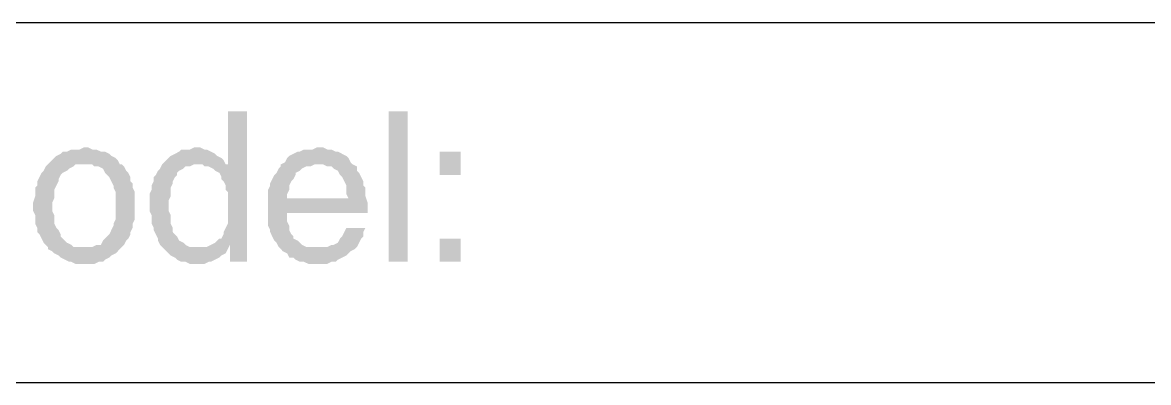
# Model space of a CAD drawing. Header units: millimetres. Extents: x 1336 to 2438, y 1230 to 1601.
# Drawn here: x 2043.75 to 2067.76, y 1330.99 to 1338.66 of the extents above; entities that cross this region are included whole.
import ezdxf

# ---------------------------------------------------------------- set-up
doc = ezdxf.new("R2010")
doc.units = ezdxf.units.MM

msp = doc.modelspace()

# ---------------------------------------------------------------- hatches: boundary and pattern name
at = {"transparency": 33554559}
for points in [[(2048.538, 1336.768), (2048.132, 1336.768), (2048.132, 1335.595), (2047.816, 1335.55), (2047.861, 1335.504), (2047.951, 1335.459), (2047.996, 1335.369), (2047.996, 1335.324), (2048.041, 1335.279), (2048.086, 1335.189), (2048.086, 1335.098), (2048.132, 1335.053), (2048.132, 1334.376), (2048.086, 1334.286), (2048.041, 1334.196), (2048.041, 1334.15), (2047.996, 1334.06), (2047.951, 1334.06), (2047.906, 1334.015), (2047.861, 1333.97), (2047.77, 1333.925), (2048.177, 1333.925), (2048.177, 1333.564), (2048.538, 1333.564)], [(2051.562, 1333.564), (2051.562, 1336.768), (2051.968, 1336.768), (2051.968, 1333.564)], [(2045.063, 1336.001), (2045.063, 1336.001), (2044.972, 1335.956), (2044.792, 1335.956), (2044.701, 1335.911), (2044.611, 1335.911), (2044.566, 1335.865), (2044.476, 1335.82), (2044.431, 1335.775), (2044.34, 1335.685), (2044.295, 1335.64), (2044.295, 1335.64), (2044.25, 1335.595), (2044.205, 1335.504), (2044.16, 1335.459), (2044.115, 1335.369), (2044.07, 1335.279), (2044.07, 1335.189), (2044.024, 1335.143), (2044.024, 1334.963), (2043.979, 1334.827), (2043.979, 1334.737), (2043.979, 1334.647), (2044.024, 1334.557), (2044.024, 1334.376), (2044.07, 1334.286), (2044.07, 1334.196), (2044.115, 1334.15), (2044.16, 1334.06), (2044.205, 1333.97), (2044.25, 1333.925), (2044.295, 1333.88), (2044.295, 1333.835), (2045.063, 1333.88), (2044.837, 1333.88), (2044.792, 1333.925), (2044.701, 1333.97), (2044.656, 1334.015), (2044.566, 1334.105), (2044.566, 1334.15), (2044.521, 1334.241), (2044.476, 1334.286), (2044.431, 1334.376), (2044.431, 1334.557), (2044.386, 1334.647), (2044.386, 1334.827), (2044.431, 1334.918), (2044.431, 1335.098), (2044.476, 1335.189), (2044.521, 1335.279), (2044.521, 1335.324), (2044.566, 1335.414), (2044.611, 1335.459), (2044.701, 1335.504), (2044.747, 1335.55), (2044.837, 1335.595), (2044.882, 1335.64), (2045.83, 1335.64), (2045.785, 1335.73), (2045.74, 1335.775), (2045.649, 1335.82), (2045.604, 1335.865), (2045.514, 1335.911), (2045.424, 1335.911), (2045.333, 1335.956), (2045.243, 1335.956), (2045.153, 1336.001)], [(2047.455, 1336.001), (2047.409, 1336.001), (2047.319, 1335.956), (2047.139, 1335.956), (2047.093, 1335.911), (2047.003, 1335.865), (2046.913, 1335.82), (2046.868, 1335.775), (2046.823, 1335.73), (2046.732, 1335.64), (2047.59, 1335.64), (2047.635, 1335.595), (2047.725, 1335.595), (2047.816, 1335.55), (2048.132, 1335.595), (2048.132, 1335.64), (2048.086, 1335.64), (2048.041, 1335.73), (2047.996, 1335.775), (2047.906, 1335.82), (2047.861, 1335.865), (2047.77, 1335.911), (2047.68, 1335.956), (2047.635, 1335.956), (2047.545, 1336.001)], [(2050.072, 1336.001), (2050.027, 1336.001), (2049.937, 1335.956), (2049.756, 1335.956), (2049.666, 1335.911), (2049.621, 1335.911), (2049.531, 1335.865), (2049.44, 1335.82), (2049.395, 1335.775), (2049.35, 1335.685), (2049.26, 1335.64), (2050.162, 1335.64), (2050.253, 1335.595), (2050.343, 1335.595), (2050.388, 1335.55), (2050.478, 1335.504), (2050.524, 1335.414), (2050.524, 1335.414), (2050.569, 1335.369), (2050.614, 1335.279), (2050.659, 1335.189), (2050.659, 1335.008), (2050.704, 1334.918), (2048.989, 1334.918), (2048.989, 1334.331), (2049.034, 1334.241), (2049.034, 1334.196), (2049.079, 1334.105), (2049.124, 1334.015), (2049.17, 1333.97), (2049.215, 1333.88), (2049.26, 1333.835), (2050.072, 1333.88), (2049.801, 1333.88), (2049.711, 1333.925), (2049.666, 1333.97), (2049.621, 1334.015), (2049.531, 1334.06), (2049.531, 1334.105), (2049.485, 1334.15), (2049.44, 1334.241), (2049.44, 1334.331), (2049.395, 1334.421), (2049.395, 1334.602), (2051.11, 1334.602), (2051.11, 1334.827), (2051.065, 1334.963), (2051.065, 1335.143), (2051.02, 1335.189), (2051.02, 1335.279), (2050.975, 1335.369), (2050.93, 1335.459), (2050.885, 1335.504), (2050.885, 1335.595), (2050.794, 1335.64), (2050.749, 1335.685), (2050.704, 1335.775), (2050.659, 1335.82), (2050.569, 1335.865), (2050.478, 1335.911), (2050.433, 1335.911), (2050.343, 1335.956), (2050.253, 1335.956), (2050.162, 1336.001)], [(2053.096, 1335.414), (2053.096, 1335.911), (2052.645, 1335.911), (2052.645, 1335.414)], [(2045.83, 1335.64), (2045.063, 1335.64), (2045.243, 1335.64), (2045.288, 1335.595), (2045.378, 1335.595), (2045.469, 1335.55), (2045.514, 1335.459), (2045.559, 1335.414), (2045.604, 1335.369), (2045.649, 1335.279), (2045.694, 1335.189), (2045.694, 1335.143), (2045.74, 1335.053), (2045.74, 1334.466), (2045.694, 1334.376), (2045.694, 1334.331), (2045.649, 1334.241), (2045.604, 1334.15), (2045.559, 1334.105), (2045.514, 1334.06), (2045.469, 1334.015), (2045.424, 1333.925), (2045.333, 1333.925), (2045.243, 1333.88), (2045.063, 1333.88), (2044.295, 1333.835), (2044.386, 1333.789), (2044.431, 1333.744), (2044.521, 1333.699), (2044.566, 1333.654), (2044.656, 1333.609), (2044.747, 1333.564), (2044.792, 1333.564), (2044.882, 1333.519), (2045.288, 1333.519), (2045.378, 1333.564), (2045.469, 1333.564), (2045.514, 1333.609), (2045.604, 1333.654), (2045.649, 1333.699), (2045.74, 1333.744), (2045.785, 1333.789), (2045.875, 1333.88), (2045.875, 1333.88), (2045.92, 1333.925), (2045.965, 1334.015), (2046.01, 1334.06), (2046.055, 1334.15), (2046.055, 1334.196), (2046.101, 1334.286), (2046.101, 1334.376), (2046.146, 1334.466), (2046.146, 1334.737), (2046.146, 1335.053), (2046.101, 1335.143), (2046.101, 1335.234), (2046.055, 1335.279), (2046.055, 1335.369), (2046.01, 1335.459), (2045.965, 1335.504), (2045.92, 1335.595), (2045.875, 1335.64)], [(2046.732, 1335.64), (2046.687, 1335.55), (2046.642, 1335.504), (2046.597, 1335.414), (2046.552, 1335.369), (2046.552, 1335.279), (2046.507, 1335.189), (2046.507, 1335.098), (2046.462, 1335.008), (2046.462, 1334.647), (2046.507, 1334.557), (2046.507, 1334.376), (2046.552, 1334.286), (2046.552, 1334.241), (2046.597, 1334.15), (2046.642, 1334.06), (2046.642, 1334.015), (2046.687, 1333.925), (2046.732, 1333.88), (2046.823, 1333.789), (2046.868, 1333.744), (2046.913, 1333.699), (2047.003, 1333.654), (2047.048, 1333.609), (2047.139, 1333.564), (2047.229, 1333.564), (2047.319, 1333.519), (2047.635, 1333.519), (2047.725, 1333.564), (2047.77, 1333.564), (2047.861, 1333.609), (2047.951, 1333.654), (2047.996, 1333.699), (2048.086, 1333.744), (2048.132, 1333.835), (2047.5, 1333.88), (2047.319, 1333.88), (2047.229, 1333.925), (2047.184, 1333.97), (2047.093, 1334.015), (2047.048, 1334.105), (2047.003, 1334.15), (2046.958, 1334.196), (2046.958, 1334.286), (2046.913, 1334.376), (2046.913, 1334.557), (2046.868, 1334.647), (2046.868, 1334.873), (2046.913, 1334.963), (2046.913, 1335.143), (2046.958, 1335.234), (2046.958, 1335.279), (2047.003, 1335.369), (2047.048, 1335.414), (2047.048, 1335.459), (2047.093, 1335.504), (2047.184, 1335.55), (2047.229, 1335.595), (2047.319, 1335.595), (2047.409, 1335.64), (2047.5, 1335.64)], [(2049.26, 1335.64), (2049.26, 1335.595), (2049.215, 1335.55), (2049.17, 1335.459), (2049.124, 1335.414), (2049.079, 1335.324), (2049.034, 1335.234), (2049.034, 1335.189), (2048.989, 1335.098), (2048.989, 1334.918), (2049.395, 1334.918), (2049.395, 1335.008), (2049.44, 1335.098), (2049.44, 1335.189), (2049.485, 1335.279), (2049.531, 1335.324), (2049.576, 1335.414), (2049.576, 1335.459), (2049.666, 1335.504), (2049.711, 1335.55), (2049.801, 1335.595), (2049.892, 1335.595), (2049.982, 1335.64), (2050.072, 1335.64)], [(2051.065, 1334.286), (2050.659, 1334.286), (2050.614, 1334.196), (2050.569, 1334.105), (2050.524, 1334.06), (2050.478, 1333.97), (2050.388, 1333.925), (2050.343, 1333.925), (2050.253, 1333.88), (2050.072, 1333.88), (2049.26, 1333.835), (2049.26, 1333.835), (2049.305, 1333.789), (2049.395, 1333.744), (2049.44, 1333.654), (2049.531, 1333.654), (2049.576, 1333.609), (2049.666, 1333.564), (2049.756, 1333.564), (2049.847, 1333.519), (2050.253, 1333.519), (2050.343, 1333.564), (2050.433, 1333.564), (2050.478, 1333.609), (2050.569, 1333.654), (2050.659, 1333.699), (2050.704, 1333.744), (2050.749, 1333.789), (2050.839, 1333.835), (2050.885, 1333.88), (2050.93, 1333.97), (2050.975, 1334.06), (2051.02, 1334.105), (2051.02, 1334.196)], [(2047.77, 1333.925), (2047.68, 1333.88), (2047.5, 1333.88), (2048.132, 1333.835), (2048.177, 1333.925)], [(2053.096, 1333.564), (2053.096, 1334.06), (2052.645, 1334.06), (2052.645, 1333.564)]]:
    msp.add_hatch(color=256, dxfattribs=at).paths.add_polyline_path(points)

# ---------------------------------------------------------------- linework, layer by layer
for points in [[(2037.074, 1338.664), (2433.512, 1338.664)], [(2037.074, 1330.991), (2333.205, 1330.991)]]:
    msp.add_lwpolyline(points)

doc.saveas('drawing.dxf')
